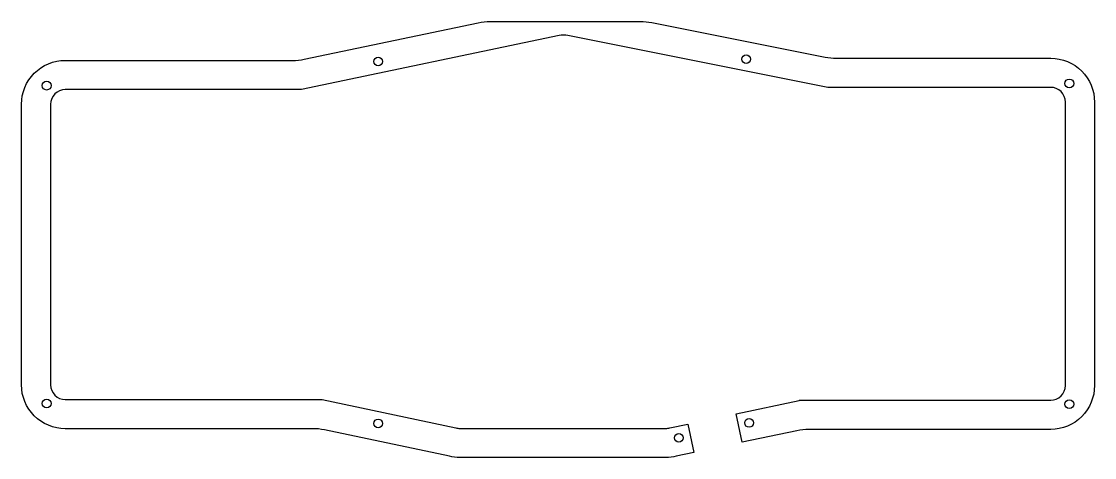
# Model space of a CAD drawing. Header units: millimetres. Extents: x -186 to 182, y -77 to 72.
import ezdxf

# ---------------------------------------------------------------- set-up
doc = ezdxf.new("R2010")
doc.units = ezdxf.units.MM
doc.layers.get('0').update_dxf_attribs({"linetype": 'CONTINUOUS'})

msp = doc.modelspace()

# ---------------------------------------------------------------- linework, layer by layer
msp.add_lwpolyline([(42.65, -65.75), (44.73, -75.53), (38.65, -76.83, -0.058846), (35.14, -77.24), (-35.72, -77.24, -0.058644), (-39.22, -76.83), (-82.12, -67.77, 0.05209), (-86.26, -67.34), (-171.11, -67.34, -0.414214), (-186.15, -52.29), (-186.15, 43.98, -0.414214), (-171.11, 59.03), (-93.14, 59.03, 0.05172), (-89.04, 59.45), (-29.33, 71.97, -0.05172), (-25.23, 72.4), (26.32, 72.4, -0.049115), (30.22, 72.01), (89.76, 60.17, 0.049115), (93.67, 59.79), (167.22, 59.79, -0.414214), (182.27, 44.74), (182.27, -52.54, -0.414214), (167.22, -67.59), (84.17, -67.59, 0.052457), (80.01, -68.03), (61.3, -72.01), (59.22, -62.23), (80.84, -57.63, -0.067582), (81.12, -57.59), (167.22, -57.59, 0.414214), (172.27, -52.54), (172.27, 44.74, 0.414214), (167.22, 49.79), (90.71, 49.79), (1.49, 67.53, 0.089054), (-1.59, 67.57), (-90.03, 49.03), (-171.11, 49.03, 0.414214), (-176.15, 43.98), (-176.15, -52.29, 0.414214), (-171.11, -57.34), (-83.22, -57.34, -0.067841), (-82.94, -57.37), (-36.99, -67.08, 0.06341), (-35.72, -67.24), (35.14, -67.24, 0.063492), (36.41, -67.08)], format="xyb", close=True)
for centre in [(-63.69, 58.64), (62.67, 59.44), (-177.5, 50.38), (173.62, 51.14), (-177.5, -58.69), (173.62, -58.94), (-63.66, -65.53), (63.65, -65.37), (39.57, -70.5)]:
    msp.add_circle(centre, 1.5)

doc.saveas('drawing.dxf')
